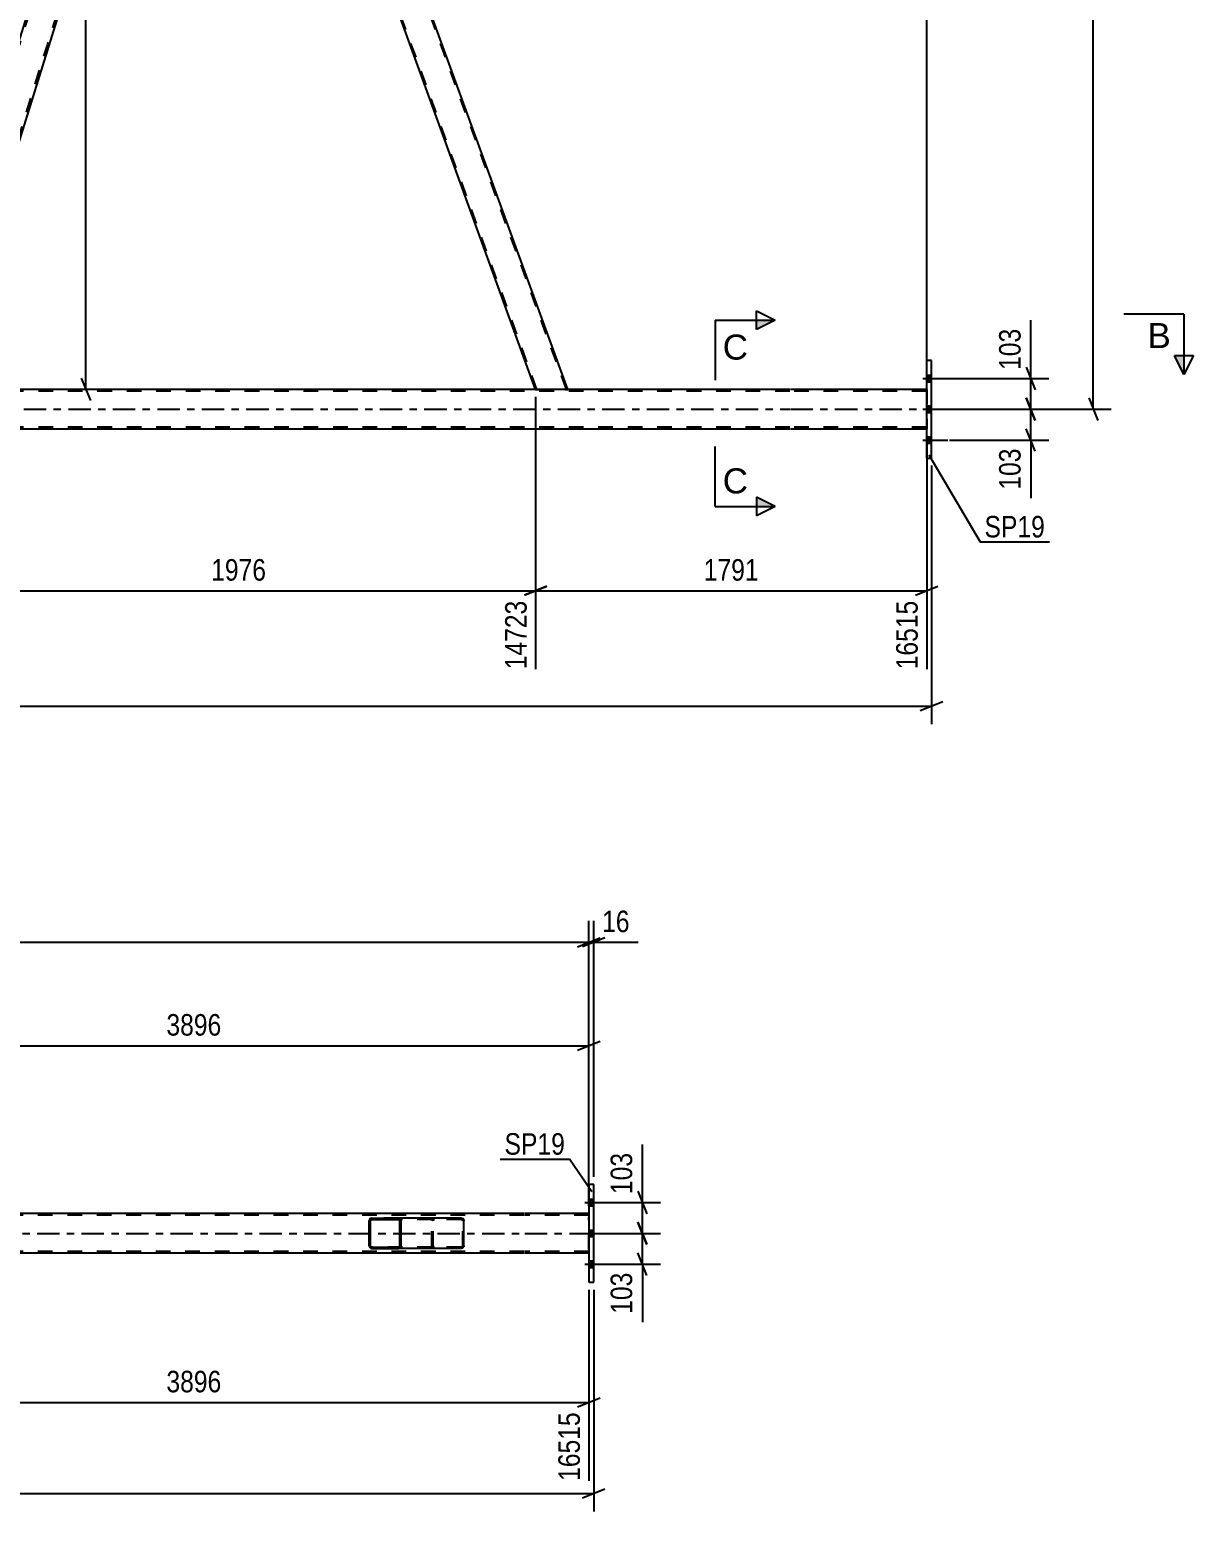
# Model space of a CAD drawing. Header units: millimetres. Extents: x 0 to 1772, y 0 to 560.
# Drawn here: x 1617.4 to 1772.2, y 154.3 to 351.5 of the extents above; entities that cross this region are included whole.
import ezdxf

# ---------------------------------------------------------------- set-up
doc = ezdxf.new("R2010")
doc.units = ezdxf.units.MM
doc.linetypes.add('DXK_LINE_DOT2', pattern=[3.9198, 1.9599, -1.9599])
doc.linetypes.add('DXK_LINE_DOT3', pattern=[5.9187, 2.979, -0.9799, 0.9799, -0.9799])
doc.styles.add('Arial', font='ARIAL.TTF', dxfattribs={"height": 0.2})
doc.styles.add('Arial Narrow', font='ARIALN.TTF', dxfattribs={"height": 0.2})

# ---------------------------------------------------------------- blocks, each defined once
blk = doc.blocks.new('Bolt-814276686-5094 - 5078')
at = {"linetype": 'Continuous'}
for points in [[(1692.44, 194.92), (1692.44, 195.8), (1691.8, 195.8), (1691.8, 194.92)], [(1692.44, 194.92), (1692.44, 195.8), (1691.8, 195.8), (1691.8, 194.92)], [(1692.44, 194.92), (1692.44, 195.8), (1691.8, 195.8), (1691.8, 194.92)], [(1692.44, 190.82), (1692.44, 191.7), (1691.8, 191.7), (1691.8, 190.82)], [(1692.44, 190.82), (1692.44, 191.7), (1691.8, 191.7), (1691.8, 190.82)], [(1692.44, 186.72), (1692.44, 187.6), (1691.8, 187.6), (1691.8, 186.72)], [(1692.44, 186.72), (1692.44, 187.6), (1691.8, 187.6), (1691.8, 186.72)], [(1692.44, 186.72), (1692.44, 187.6), (1691.8, 187.6), (1691.8, 186.72)]]:
    blk.add_hatch(color=1, dxfattribs=at).paths.add_polyline_path(points)
at = {"color": 1, "linetype": 'Continuous'}
for p, q in [((1691.28, 195.36), (1694.6, 195.36)), ((1691.28, 195.36), (1694.6, 195.36)), ((1691.28, 195.36), (1694.6, 195.36)), ((1691.8, 195.8), (1692.44, 195.8)), ((1691.8, 195.8), (1692.44, 195.8)), ((1691.8, 195.8), (1692.44, 195.8)), ((1691.8, 194.92), (1692.44, 194.92)), ((1691.8, 194.92), (1692.44, 194.92)), ((1691.8, 194.92), (1692.44, 194.92)), ((1691.8, 191.7), (1692.44, 191.7)), ((1691.8, 191.7), (1692.44, 191.7)), ((1691.28, 191.26), (1694.6, 191.26)), ((1691.28, 191.26), (1694.6, 191.26)), ((1691.8, 190.82), (1692.44, 190.82)), ((1691.8, 190.82), (1692.44, 190.82)), ((1691.8, 187.6), (1692.44, 187.6)), ((1691.8, 187.6), (1692.44, 187.6)), ((1691.8, 187.6), (1692.44, 187.6)), ((1691.28, 187.16), (1694.6, 187.16)), ((1691.28, 187.16), (1694.6, 187.16)), ((1691.28, 187.16), (1694.6, 187.16)), ((1691.8, 186.72), (1692.44, 186.72)), ((1691.8, 186.72), (1692.44, 186.72)), ((1691.8, 186.72), (1692.44, 186.72))]:
    blk.add_line(p, q, dxfattribs=at)
blk = doc.blocks.new('Part-814276686-5128 - 5078')
at = {"color": 2, "linetype": 'Continuous'}
for p, q in [((1692.44, 197.76), (1691.8, 197.76)), ((1691.8, 197.76), (1691.8, 184.76)), ((1692.44, 184.76), (1692.44, 197.76)), ((1691.8, 184.76), (1692.44, 184.76))]:
    blk.add_line(p, q, dxfattribs=at)
at = {"color": 7, "linetype": 'DXK_LINE_DOT2'}
for p, q in [((1691.8, 197.76), (1691.8, 184.76)), ((1692.44, 184.76), (1692.44, 197.76))]:
    blk.add_line(p, q, dxfattribs=at)
blk = doc.blocks.new('Part-814276686-5229 - 5078')
at = {"linetype": 'Continuous'}
h = blk.add_hatch(dxfattribs=at)
h.set_pattern_fill('', scale=0.7, style=0, pattern_type=0)
h.set_pattern_definition([(45, (1666.801, 193.0652), (-1.57154, 1.57154), [])])
h.paths.add_polyline_path([(1666.83, 192.94), (1666.8, 193.07), (1666.73, 193.17), (1666.62, 193.24), (1666.49, 193.26), (1662.91, 193.26), (1662.78, 193.24), (1662.67, 193.17), (1662.6, 193.07), (1662.57, 192.94), (1662.57, 189.58), (1662.6, 189.46), (1662.67, 189.36), (1662.78, 189.29), (1662.91, 189.26), (1666.49, 189.26), (1666.62, 189.29), (1666.73, 189.36), (1666.8, 189.46), (1666.83, 189.58)])
h.paths.add_polyline_path([(1666.64, 189.52), (1666.61, 189.47), (1666.55, 189.43), (1666.49, 189.42), (1662.91, 189.42), (1662.85, 189.43), (1662.79, 189.47), (1662.75, 189.52), (1662.74, 189.58), (1662.74, 192.94), (1662.75, 193), (1662.79, 193.06), (1662.85, 193.09), (1662.91, 193.1), (1666.49, 193.1), (1666.55, 193.09), (1666.61, 193.06), (1666.64, 193), (1666.66, 192.94), (1666.66, 189.58)])
at = {"color": 2, "linetype": 'Continuous'}
for p, q in [((1662.6, 193.07), (1662.57, 192.94)), ((1662.57, 189.58), (1662.57, 192.94)), ((1662.74, 192.94), (1662.75, 193)), ((1662.74, 189.58), (1662.74, 192.94)), ((1662.75, 193), (1662.79, 193.06)), ((1662.91, 193.26), (1662.78, 193.24)), ((1662.79, 193.06), (1662.85, 193.09)), ((1662.85, 193.09), (1662.91, 193.1)), ((1662.91, 193.26), (1666.49, 193.26)), ((1662.91, 193.1), (1666.49, 193.1)), ((1674.84, 193.26), (1666.49, 193.26)), ((1666.62, 193.24), (1666.49, 193.26)), ((1666.49, 193.1), (1666.55, 193.09)), ((1666.55, 193.09), (1666.61, 193.06)), ((1666.61, 193.06), (1666.64, 193)), ((1666.64, 193), (1666.66, 192.94)), ((1666.66, 189.58), (1666.66, 192.94)), ((1666.83, 192.94), (1666.8, 193.07)), ((1666.83, 189.58), (1666.83, 192.94)), ((1674.84, 193.26), (1674.97, 193.24)), ((1675.15, 193.07), (1675.18, 192.94)), ((1675.18, 189.58), (1675.18, 192.94)), ((1662.57, 189.58), (1662.6, 189.46)), ((1662.75, 189.52), (1662.74, 189.58)), ((1662.79, 189.47), (1662.75, 189.52)), ((1662.85, 189.43), (1662.79, 189.47)), ((1662.91, 189.42), (1662.85, 189.43)), ((1662.91, 189.42), (1666.49, 189.42)), ((1666.55, 189.43), (1666.49, 189.42)), ((1666.61, 189.47), (1666.55, 189.43)), ((1666.64, 189.52), (1666.61, 189.47)), ((1666.66, 189.58), (1666.64, 189.52)), ((1666.8, 189.46), (1666.83, 189.58)), ((1675.18, 189.58), (1675.15, 189.46)), ((1662.78, 189.29), (1662.91, 189.26)), ((1662.91, 189.26), (1666.49, 189.26)), ((1666.49, 189.26), (1666.62, 189.29)), ((1674.84, 189.26), (1666.49, 189.26)), ((1674.97, 189.29), (1674.84, 189.26))]:
    blk.add_line(p, q, dxfattribs=at)
at = {"color": 7, "linetype": 'DXK_LINE_DOT2'}
for p, q in [((1666.49, 193.26), (1662.91, 193.26)), ((1674.84, 193.1), (1662.91, 193.1)), ((1670.92, 192.94), (1670.95, 193.07)), ((1670.92, 189.58), (1670.92, 192.94)), ((1671.1, 193), (1671.09, 192.94)), ((1671.09, 189.58), (1671.09, 192.94)), ((1671.14, 193.06), (1671.1, 193)), ((1671.13, 193.24), (1671.26, 193.26)), ((1671.19, 193.09), (1671.14, 193.06)), ((1671.26, 193.1), (1671.19, 193.09)), ((1674.9, 193.09), (1674.84, 193.1)), ((1674.96, 193.06), (1674.9, 193.09)), ((1674.99, 193), (1674.96, 193.06)), ((1675.01, 192.94), (1674.99, 193)), ((1675.01, 189.58), (1675.01, 192.94)), ((1674.84, 189.42), (1662.91, 189.42)), ((1670.95, 189.46), (1670.92, 189.58)), ((1671.09, 189.58), (1671.1, 189.52)), ((1671.1, 189.52), (1671.14, 189.47)), ((1671.14, 189.47), (1671.15, 189.46)), ((1671.15, 189.46), (1671.19, 189.43)), ((1671.19, 189.43), (1671.26, 189.42)), ((1674.84, 189.42), (1674.9, 189.43)), ((1674.9, 189.43), (1674.96, 189.47)), ((1674.96, 189.47), (1674.99, 189.52)), ((1674.99, 189.52), (1675.01, 189.58)), ((1666.49, 189.26), (1662.91, 189.26)), ((1671.26, 189.26), (1671.13, 189.29))]:
    blk.add_line(p, q, dxfattribs=at)
at = {"color": 2, "linetype": 'Continuous'}
for centre, start, end in [((1662.9, 192.93), 110.7583, 155.68), ((1666.5, 192.93), 24.32, 69.2417), ((1674.85, 192.93), 24.32, 69.2417), ((1662.9, 189.6), 204.32, 249.2417), ((1666.5, 189.6), 290.7583, 335.68), ((1674.85, 189.6), 290.7583, 335.68)]:
    blk.add_arc(centre, 0.331, start, end, dxfattribs=at)
at = {"color": 7, "linetype": 'DXK_LINE_DOT2'}
for centre, start, end in [((1671.25, 192.93), 110.7583, 155.68), ((1671.25, 189.6), 204.32, 249.2417)]:
    blk.add_arc(centre, 0.331, start, end, dxfattribs=at)
blk = doc.blocks.new('Part-814276686-5237 - 5078')
at = {"color": 2, "linetype": 'Continuous'}
for p, q in [((1683.18, 193.9), (1109.39, 193.9)), ((1691.8, 193.9), (1683.28, 193.9)), ((1683.18, 188.62), (1591.93, 188.62)), ((1691.8, 188.62), (1683.28, 188.62))]:
    blk.add_line(p, q, dxfattribs=at)
at = {"color": 7, "linetype": 'DXK_LINE_DOT2'}
for p, q in [((1683.18, 193.66), (1109.39, 193.66)), ((1691.8, 193.66), (1683.28, 193.66)), ((1691.8, 193.9), (1691.8, 188.62)), ((1691.8, 189.1), (1691.8, 193.42)), ((1683.18, 188.86), (1109.39, 188.86)), ((1691.8, 188.86), (1683.28, 188.86))]:
    blk.add_line(p, q, dxfattribs=at)
at = {"color": 7, "linetype": 'DXK_LINE_DOT3'}
for p, q in [((1109.39, 191.26), (1683.18, 191.26)), ((1683.28, 191.26), (1691.8, 191.26))]:
    blk.add_line(p, q, dxfattribs=at)
blk = doc.blocks.new('Bolt-814276686-3559 - 3518')
at = {"linetype": 'Continuous'}
for points in [[(1737.38, 304.62), (1737.38, 305.5), (1736.74, 305.5), (1736.74, 304.62)], [(1737.38, 304.62), (1737.38, 305.5), (1736.74, 305.5), (1736.74, 304.62)], [(1737.38, 304.62), (1737.38, 305.5), (1736.74, 305.5), (1736.74, 304.62)], [(1737.38, 300.52), (1737.38, 301.4), (1736.74, 301.4), (1736.74, 300.52)], [(1737.38, 300.52), (1737.38, 301.4), (1736.74, 301.4), (1736.74, 300.52)], [(1737.38, 296.42), (1737.38, 297.3), (1736.74, 297.3), (1736.74, 296.42)], [(1737.38, 296.42), (1737.38, 297.3), (1736.74, 297.3), (1736.74, 296.42)], [(1737.38, 296.42), (1737.38, 297.3), (1736.74, 297.3), (1736.74, 296.42)]]:
    blk.add_hatch(color=1, dxfattribs=at).paths.add_polyline_path(points)
at = {"color": 1, "linetype": 'Continuous'}
for p, q in [((1736.22, 305.06), (1739.54, 305.06)), ((1736.22, 305.06), (1739.54, 305.06)), ((1736.22, 305.06), (1739.54, 305.06)), ((1736.74, 305.5), (1737.38, 305.5)), ((1736.74, 305.5), (1737.38, 305.5)), ((1736.74, 305.5), (1737.38, 305.5)), ((1736.74, 304.62), (1737.38, 304.62)), ((1736.74, 304.62), (1737.38, 304.62)), ((1736.74, 304.62), (1737.38, 304.62)), ((1736.22, 300.96), (1739.54, 300.96)), ((1736.22, 300.96), (1739.54, 300.96)), ((1736.74, 301.4), (1737.38, 301.4)), ((1736.74, 301.4), (1737.38, 301.4)), ((1736.74, 300.52), (1737.38, 300.52)), ((1736.74, 300.52), (1737.38, 300.52)), ((1736.22, 296.86), (1739.54, 296.86)), ((1736.22, 296.86), (1739.54, 296.86)), ((1736.22, 296.86), (1739.54, 296.86)), ((1736.74, 297.3), (1737.38, 297.3)), ((1736.74, 297.3), (1737.38, 297.3)), ((1736.74, 297.3), (1737.38, 297.3)), ((1736.74, 296.42), (1737.38, 296.42)), ((1736.74, 296.42), (1737.38, 296.42)), ((1736.74, 296.42), (1737.38, 296.42))]:
    blk.add_line(p, q, dxfattribs=at)
blk = doc.blocks.new('Part-814276686-3786 - 3518')
at = {"color": 7, "linetype": 'DXK_LINE_DOT2'}
for p, q in [((1718.52, 303.36), (1095.79, 303.36)), ((1736.74, 303.36), (1718.62, 303.36)), ((1736.74, 303.6), (1736.74, 298.32)), ((1718.52, 298.56), (1095.79, 298.56)), ((1736.74, 298.56), (1718.62, 298.56))]:
    blk.add_line(p, q, dxfattribs=at)
at = {"color": 2, "linetype": 'Continuous'}
for p, q in [((1718.52, 303.6), (1610.32, 303.6)), ((1736.74, 303.6), (1718.62, 303.6)), ((1718.52, 298.32), (1610.32, 298.32)), ((1736.74, 298.32), (1718.62, 298.32))]:
    blk.add_line(p, q, dxfattribs=at)
at = {"color": 7, "linetype": 'DXK_LINE_DOT3'}
for p, q in [((1095.79, 300.96), (1718.52, 300.96)), ((1718.62, 300.96), (1736.74, 300.96))]:
    blk.add_line(p, q, dxfattribs=at)
blk = doc.blocks.new('Part-814276686-3796 - 3518')
at = {"color": 2, "linetype": 'Continuous'}
for p, q in [((1644.86, 424.82), (1640.6, 424.82)), ((1688.98, 303.6), (1644.86, 424.82)), ((1684.72, 303.6), (1642.13, 420.62))]:
    blk.add_line(p, q, dxfattribs=at)
at = {"color": 7, "linetype": 'DXK_LINE_DOT2'}
for p, q in [((1640.6, 424.82), (1642.13, 420.62)), ((1684.89, 303.6), (1640.77, 424.82)), ((1688.81, 303.6), (1644.69, 424.82)), ((1684.72, 303.6), (1688.98, 303.6))]:
    blk.add_line(p, q, dxfattribs=at)
blk = doc.blocks.new('Part-814276686-3816 - 3518')
at = {"color": 2, "linetype": 'Continuous'}
for p, q in [((1737.38, 307.46), (1736.74, 307.46)), ((1736.74, 294.46), (1736.74, 307.46)), ((1737.38, 294.46), (1737.38, 307.46)), ((1736.74, 294.46), (1737.38, 294.46))]:
    blk.add_line(p, q, dxfattribs=at)
blk = doc.blocks.new('Part-814276686-3832 - 3518')
at = {"color": 7, "linetype": 'DXK_LINE_DOT2'}
for p, q in [((1639.53, 424.82), (1602.71, 306.7)), ((1642.01, 420.94), (1605.44, 303.6)), ((1642.15, 420.57), (1642.13, 420.62)), ((1642.15, 420.57), (1642.13, 420.62)), ((1603, 308.42), (1602.58, 307.07)), ((1607.19, 308.42), (1605.69, 303.6)), ((1603.84, 303.6), (1602.58, 307.07)), ((1605.69, 303.6), (1603.84, 303.6))]:
    blk.add_line(p, q, dxfattribs=at)
at = {"color": 2, "linetype": 'Continuous'}
for p, q in [((1639.28, 424.82), (1603, 308.42)), ((1640.6, 424.82), (1639.28, 424.82)), ((1642.13, 420.62), (1640.6, 424.82)), ((1642.15, 420.57), (1607.19, 308.42))]:
    blk.add_line(p, q, dxfattribs=at)
blk = doc.blocks.new('StraightDimension-814276686-5385 - 5078')
at = {"color": 7, "linetype": 'Continuous'}
for p, q in [((1692.44, 183.76), (1692.44, 154.25)), ((1100.13, 156.65), (1692.44, 156.65)), ((1690.94, 156.05), (1693.94, 157.25))]:
    blk.add_line(p, q, dxfattribs=at)
blk = doc.blocks.new('StraightDimension-814276686-5466 - 5078')
at = {"color": 7, "linetype": 'Continuous'}
for p, q in [((1691.8, 183.76), (1691.8, 158.31)), ((1586.73, 179.22), (1586.73, 158.31)), ((1588.23, 169.35), (1585.23, 168.15)), ((1586.73, 168.75), (1691.8, 168.75)), ((1690.3, 168.15), (1693.3, 169.35))]:
    blk.add_line(p, q, dxfattribs=at)
at = {"color": 0}
blk.add_wipeout([(1643.52, 169.5), (1643.52, 173.7), (1635, 173.7), (1635, 169.5)], dxfattribs=at)
at = {"color": 0, "linetype": 'Continuous'}
blk.add_wipeout([(1691.2, 168.05), (1687, 168.05), (1687, 157.71), (1691.2, 157.71)], dxfattribs=at)
at = {"color": 3, "style": 'Arial Narrow'}
blk.add_text('3896', height=2.863, dxfattribs=at).set_placement((1635.6, 170.1))
at = {"color": 3, "linetype": 'Continuous', "style": 'Arial Narrow'}
blk.add_text('16515', height=2.863, rotation=90.0002, dxfattribs=at).set_placement((1690.6, 158.31))
blk = doc.blocks.new('StraightDimension-814276686-5474 - 5078')
at = {"color": 7, "linetype": 'Continuous'}
for p, q in [((1586.73, 202.51), (1586.73, 219.08)), ((1691.8, 194.9), (1691.8, 219.08)), ((1588.23, 216.83), (1585.23, 215.63)), ((1586.73, 216.23), (1691.8, 216.23)), ((1690.3, 215.63), (1693.3, 216.83))]:
    blk.add_line(p, q, dxfattribs=at)
at = {"color": 0}
blk.add_wipeout([(1643.52, 216.98), (1643.52, 221.18), (1635, 221.18), (1635, 216.98)], dxfattribs=at)
at = {"color": 3, "style": 'Arial Narrow'}
blk.add_text('3896', height=2.863, dxfattribs=at).set_placement((1635.6, 217.58))
blk = doc.blocks.new('StraightDimension-814276686-8949 - 5078')
at = {"color": 7, "linetype": 'Continuous'}
for p, q in [((1698.31, 192.76), (1699.51, 189.76)), ((1692.04, 191.26), (1701.31, 191.26)), ((1698.91, 187.16), (1698.91, 191.26)), ((1699.51, 185.66), (1698.31, 188.66)), ((1692.04, 187.16), (1701.31, 187.16))]:
    blk.add_line(p, q, dxfattribs=at)
at = {"color": 0}
blk.add_wipeout([(1698.16, 186.64), (1693.96, 186.64), (1693.96, 179.95), (1698.16, 179.95)], dxfattribs=at)
at = {"color": 7, "linetype": 'Continuous'}
blk.add_line((1698.91, 187.16), (1698.91, 179.43), dxfattribs=at)
blk.add_line((1698.91, 187.16), (1698.91, 179.43), dxfattribs=at)
at = {"color": 3, "style": 'Arial Narrow'}
blk.add_text('103', height=2.863, rotation=90.0002, dxfattribs=at).set_placement((1697.56, 180.55))
blk = doc.blocks.new('StraightDimension-814276686-8951 - 5078')
at = {"color": 7, "linetype": 'Continuous'}
for p, q in [((1692.04, 195.36), (1701.31, 195.36)), ((1698.31, 196.86), (1699.51, 193.86)), ((1698.91, 191.26), (1698.91, 195.36)), ((1699.51, 189.76), (1698.31, 192.76)), ((1692.04, 191.26), (1701.31, 191.26))]:
    blk.add_line(p, q, dxfattribs=at)
at = {"color": 0}
blk.add_wipeout([(1698.16, 202.57), (1693.96, 202.57), (1693.96, 195.89), (1698.16, 195.89)], dxfattribs=at)
at = {"color": 7, "linetype": 'Continuous'}
blk.add_line((1698.91, 195.36), (1698.91, 203.1), dxfattribs=at)
blk.add_line((1698.91, 195.36), (1698.91, 203.1), dxfattribs=at)
at = {"color": 3, "style": 'Arial Narrow'}
blk.add_text('103', height=2.863, rotation=90.0002, dxfattribs=at).set_placement((1697.56, 196.49))
blk = doc.blocks.new('StraightDimension-814276686-8972 - 5078')
at = {"color": 7, "linetype": 'Continuous'}
for p, q in [((1691.8, 198.76), (1691.8, 232.85)), ((1692.44, 198.76), (1692.44, 232.85)), ((1690.3, 229.4), (1693.3, 230.6)), ((1693.94, 230.6), (1690.94, 229.4)), ((1691.8, 230), (1692.44, 230))]:
    blk.add_line(p, q, dxfattribs=at)
at = {"color": 0}
blk.add_wipeout([(1697.82, 230.75), (1697.82, 234.95), (1692.96, 234.95), (1692.96, 230.75)], dxfattribs=at)
at = {"color": 7, "linetype": 'Continuous'}
blk.add_line((1692.44, 230), (1698.34, 230), dxfattribs=at)
blk.add_line((1692.44, 230), (1698.34, 230), dxfattribs=at)
at = {"color": 3, "style": 'Arial Narrow'}
blk.add_text('16', height=2.863, dxfattribs=at).set_placement((1693.56, 231.35))
blk = doc.blocks.new('StraightDimension-814276686-8973 - 5078')
at = {"color": 7, "linetype": 'Continuous'}
for p, q in [((1691.8, 198.76), (1691.8, 232.85)), ((1100.77, 230), (1691.8, 230)), ((1690.3, 229.4), (1693.3, 230.6))]:
    blk.add_line(p, q, dxfattribs=at)
blk = doc.blocks.new('StraightDimension-814276686-4589 - 3518')
at = {"color": 7, "linetype": 'Continuous'}
for p, q in [((1684.72, 302.6), (1684.72, 266.34)), ((1736.74, 297.32), (1736.74, 266.34)), ((1686.22, 277.39), (1683.22, 276.19)), ((1684.72, 276.79), (1736.74, 276.79)), ((1735.24, 276.19), (1738.24, 277.39))]:
    blk.add_line(p, q, dxfattribs=at)
at = {"color": 0}
blk.add_wipeout([(1714.99, 277.54), (1714.99, 281.74), (1706.48, 281.74), (1706.48, 277.54)], dxfattribs=at)
at = {"color": 0, "linetype": 'Continuous'}
blk.add_wipeout([(1736.14, 276.09), (1731.94, 276.09), (1731.94, 265.74), (1736.14, 265.74)], dxfattribs=at)
at = {"color": 3, "style": 'Arial Narrow'}
blk.add_text('1791', height=2.863, dxfattribs=at).set_placement((1707.08, 278.14))
at = {"color": 3, "linetype": 'Continuous', "style": 'Arial Narrow'}
blk.add_text('16515', height=2.863, rotation=90.0002, dxfattribs=at).set_placement((1735.54, 266.34))
blk = doc.blocks.new('StraightDimension-814276686-4522 - 3518')
at = {"color": 7, "linetype": 'Continuous'}
for p, q in [((1737.38, 293.46), (1737.38, 259.05)), ((1049.57, 261.45), (1737.38, 261.45)), ((1735.88, 260.85), (1738.88, 262.05))]:
    blk.add_line(p, q, dxfattribs=at)
blk = doc.blocks.new('StraightDimension-814276686-4209 - 3518')
at = {"color": 7, "linetype": 'Continuous'}
for p, q in [((1749.98, 302.46), (1751.18, 299.46)), ((1738.38, 300.96), (1752.98, 300.96)), ((1750.58, 296.86), (1750.58, 300.96)), ((1751.18, 295.36), (1749.98, 298.36)), ((1739.78, 296.86), (1752.98, 296.86))]:
    blk.add_line(p, q, dxfattribs=at)
at = {"color": 0}
blk.add_wipeout([(1749.83, 296.34), (1745.63, 296.34), (1745.63, 289.65), (1749.83, 289.65)], dxfattribs=at)
at = {"color": 7, "linetype": 'Continuous'}
blk.add_line((1750.58, 296.86), (1750.58, 289.13), dxfattribs=at)
blk.add_line((1750.58, 296.86), (1750.58, 289.13), dxfattribs=at)
at = {"color": 3, "style": 'Arial Narrow'}
blk.add_text('103', height=2.863, rotation=90.0002, dxfattribs=at).set_placement((1749.23, 290.25))
blk = doc.blocks.new('StraightDimension-814276686-4217 - 3518')
at = {"color": 7, "linetype": 'Continuous'}
for p, q in [((1749.98, 306.56), (1751.18, 303.56)), ((1738.38, 305.06), (1752.98, 305.06)), ((1750.58, 300.96), (1750.58, 305.06)), ((1751.18, 299.46), (1749.98, 302.46)), ((1738.38, 300.96), (1752.98, 300.96))]:
    blk.add_line(p, q, dxfattribs=at)
at = {"color": 0}
blk.add_wipeout([(1749.83, 312.27), (1745.63, 312.27), (1745.63, 305.59), (1749.83, 305.59)], dxfattribs=at)
at = {"color": 7, "linetype": 'Continuous'}
blk.add_line((1750.58, 305.06), (1750.58, 312.8), dxfattribs=at)
blk.add_line((1750.58, 305.06), (1750.58, 312.8), dxfattribs=at)
at = {"color": 3, "style": 'Arial Narrow'}
blk.add_text('103', height=2.863, rotation=90.0002, dxfattribs=at).set_placement((1749.23, 306.19))
blk = doc.blocks.new('StraightDimension-814276686-4511 - 3518')
at = {"color": 7, "linetype": 'Continuous'}
for p, q in [((1699.12, 423.82), (1699.12, 354.01)), ((1736.74, 304.6), (1736.74, 359.26)), ((1700.62, 357.01), (1697.62, 355.81)), ((1735.24, 355.81), (1738.24, 357.01)), ((1699.12, 356.41), (1736.74, 356.41))]:
    blk.add_line(p, q, dxfattribs=at)
at = {"color": 0}
blk.add_wipeout([(1722.19, 357.16), (1722.19, 361.36), (1713.68, 361.36), (1713.68, 357.16)], dxfattribs=at)
at = {"color": 3, "style": 'Arial Narrow'}
blk.add_text('1431', height=2.863, dxfattribs=at).set_placement((1714.28, 357.76))
blk = doc.blocks.new('StraightDimension-814276686-4606 - 3518')
at = {"color": 7, "linetype": 'Continuous'}
for p, q in [((1605.69, 302.6), (1605.69, 266.34)), ((1684.72, 302.6), (1684.72, 266.34)), ((1607.19, 277.39), (1604.19, 276.19)), ((1605.69, 276.79), (1684.72, 276.79)), ((1683.22, 276.19), (1686.22, 277.39))]:
    blk.add_line(p, q, dxfattribs=at)
at = {"color": 0}
blk.add_wipeout([(1649.46, 277.54), (1649.46, 281.74), (1640.95, 281.74), (1640.95, 277.54)], dxfattribs=at)
at = {"color": 0, "linetype": 'Continuous'}
blk.add_wipeout([(1684.12, 276.09), (1679.92, 276.09), (1679.92, 265.74), (1684.12, 265.74)], dxfattribs=at)
at = {"color": 3, "style": 'Arial Narrow'}
blk.add_text('1976', height=2.863, dxfattribs=at).set_placement((1641.55, 278.14))
at = {"color": 3, "linetype": 'Continuous', "style": 'Arial Narrow'}
blk.add_text('14723', height=2.863, rotation=90.0002, dxfattribs=at).set_placement((1683.52, 266.34))
blk = doc.blocks.new('StraightDimension-814276686-4826 - 3518')
at = {"color": 7, "linetype": 'Continuous'}
for p, q in [((1759.49, 425.32), (1758.29, 428.32)), ((1700.76, 426.82), (1761.29, 426.82)), ((1758.89, 300.96), (1758.89, 426.82)), ((1758.29, 302.46), (1759.49, 299.46)), ((1738.38, 300.96), (1761.29, 300.96))]:
    blk.add_line(p, q, dxfattribs=at)
at = {"color": 0}
blk.add_wipeout([(1758.14, 368.15), (1753.94, 368.15), (1753.94, 359.63), (1758.14, 359.63)], dxfattribs=at)
at = {"color": 3, "style": 'Arial Narrow'}
blk.add_text('3146', height=2.863, rotation=90.0002, dxfattribs=at).set_placement((1757.54, 360.23))
blk = doc.blocks.new('StraightDimension-814276686-4934 - 3518')
at = {"color": 7, "linetype": 'Continuous'}
for p, q in [((1625.48, 423.32), (1624.28, 426.32)), ((1661.83, 424.82), (1622.03, 424.82)), ((1624.88, 303.6), (1624.88, 424.82)), ((1624.28, 305.1), (1625.48, 302.1)), ((1660.96, 303.6), (1622.03, 303.6))]:
    blk.add_line(p, q, dxfattribs=at)
at = {"color": 0}
blk.add_wipeout([(1624.13, 368.47), (1619.93, 368.47), (1619.93, 359.95), (1624.13, 359.95)], dxfattribs=at)
at = {"color": 3, "style": 'Arial Narrow'}
blk.add_text('3030', height=2.863, rotation=90.0002, dxfattribs=at).set_placement((1623.53, 360.55))
blk = doc.blocks.new('Mark-814276686-5124 - 5078')
at = {"color": 0}
blk.add_wipeout([(1688.62, 201.73), (1688.62, 204.73), (1680.58, 204.73), (1680.58, 201.73)], dxfattribs=at)
blk.add_wipeout([(1688.62, 201.73), (1688.62, 204.73), (1680.58, 204.73), (1680.58, 201.73)], dxfattribs=at)
at = {"color": 30, "linetype": 'Continuous'}
for p in [(1679.98, 201.13), (1692.2, 196.8)]:
    blk.add_line(p, (1689.22, 201.13), dxfattribs=at)
at = {"color": 3, "style": 'Arial Narrow'}
blk.add_text('SP19', height=2.863, dxfattribs=at).set_placement((1680.58, 201.73))
blk = doc.blocks.new('Mark-814276686-3812 - 3518')
at = {"color": 0}
blk.add_wipeout([(1752.47, 283.89), (1752.47, 286.89), (1744.43, 286.89), (1744.43, 283.89)], dxfattribs=at)
blk.add_wipeout([(1752.47, 283.89), (1752.47, 286.89), (1744.43, 286.89), (1744.43, 283.89)], dxfattribs=at)
at = {"color": 30, "linetype": 'Continuous'}
for p, q in [((1737.02, 294.9), (1743.83, 283.29)), ((1743.83, 283.29), (1753.07, 283.29))]:
    blk.add_line(p, q, dxfattribs=at)
at = {"color": 3, "style": 'Arial Narrow'}
blk.add_text('SP19', height=2.863, dxfattribs=at).set_placement((1744.43, 283.89))
blk = doc.blocks.new('SectionMark-814276686-4996 - 3518')
at = {"linetype": 'Continuous'}
blk.add_hatch(color=6, dxfattribs=at).paths.add_polyline_path([(1769.71, 308.1), (1770.96, 308.1), (1770.96, 305.6)])
at = {"color": 6, "linetype": 'Continuous'}
for p, q in [((1770.96, 313.6), (1762.96, 313.6)), ((1770.96, 313.6), (1770.96, 305.6)), ((1769.71, 308.1), (1772.21, 308.1)), ((1770.96, 305.6), (1769.71, 308.1)), ((1772.21, 308.1), (1770.96, 305.6))]:
    blk.add_line(p, q, dxfattribs=at)
at = {"color": 0, "linetype": 'Continuous'}
blk.add_wipeout([(1769.21, 309.1), (1769.21, 312.6), (1766.1, 312.6), (1766.1, 309.1)], dxfattribs=at)
at = {"color": 3, "linetype": 'Continuous', "style": 'Arial'}
blk.add_text('B', height=3.34, dxfattribs=at).set_placement((1766.1, 309.1))
blk = doc.blocks.new('SectionMark-814276686-4992 - 3518')
at = {"linetype": 'Continuous'}
for points in [[(1714.1, 311.56), (1714.1, 312.81), (1716.6, 312.81)], [(1714.1, 288), (1714.1, 289.25), (1716.6, 288)]]:
    blk.add_hatch(color=6, dxfattribs=at).paths.add_polyline_path(points)
at = {"color": 6, "linetype": 'Continuous'}
for p, q in [((1714.1, 311.56), (1714.1, 314.06)), ((1714.1, 314.06), (1716.6, 312.81)), ((1708.6, 312.81), (1708.6, 304.81)), ((1708.6, 312.81), (1716.6, 312.81)), ((1716.6, 312.81), (1714.1, 311.56)), ((1708.6, 288), (1708.6, 296)), ((1708.6, 288), (1716.6, 288)), ((1716.6, 288), (1714.1, 289.25)), ((1714.1, 289.25), (1714.1, 286.75)), ((1716.6, 288), (1714.1, 286.75))]:
    blk.add_line(p, q, dxfattribs=at)
at = {"color": 0, "linetype": 'Continuous'}
for points in [[(1712.97, 307.56), (1712.97, 311.06), (1709.6, 311.06), (1709.6, 307.56)], [(1712.97, 289.75), (1712.97, 293.25), (1709.6, 293.25), (1709.6, 289.75)]]:
    blk.add_wipeout(points, dxfattribs=at)
at = {"color": 3, "linetype": 'Continuous', "style": 'Arial'}
for p in [(1709.6, 307.56), (1709.6, 289.75)]:
    blk.add_text('C', height=3.34, dxfattribs=at).set_placement(p)

msp = doc.modelspace()

# ---------------------------------------------------------------- block references
for name in ['Part-814276686-3832 - 3518', 'Part-814276686-3796 - 3518', 'Part-814276686-3816 - 3518', 'Bolt-814276686-3559 - 3518', 'Part-814276686-3786 - 3518', 'Part-814276686-5128 - 5078', 'Bolt-814276686-5094 - 5078', 'Part-814276686-5237 - 5078', 'Part-814276686-5229 - 5078', 'StraightDimension-814276686-5385 - 5078']:
    msp.add_blockref(name, (0, 0))

# ---------------------------------------------------------------- next in the draw order: block references
for name in ['StraightDimension-814276686-4589 - 3518', 'StraightDimension-814276686-5474 - 5078', 'StraightDimension-814276686-5466 - 5078']:
    msp.add_blockref(name, (0, 0))

# ---------------------------------------------------------------- next in the draw order: block references
for name in ['StraightDimension-814276686-4522 - 3518', 'StraightDimension-814276686-8949 - 5078']:
    msp.add_blockref(name, (0, 0))

# ---------------------------------------------------------------- next in the draw order: block references
for name in ['StraightDimension-814276686-4606 - 3518', 'StraightDimension-814276686-4209 - 3518', 'StraightDimension-814276686-8951 - 5078']:
    msp.add_blockref(name, (0, 0))

# ---------------------------------------------------------------- next in the draw order: block references
for name in ['StraightDimension-814276686-4934 - 3518', 'StraightDimension-814276686-4217 - 3518', 'Mark-814276686-3812 - 3518', 'StraightDimension-814276686-8972 - 5078']:
    msp.add_blockref(name, (0, 0))

# ---------------------------------------------------------------- next in the draw order: block references
for name in ['StraightDimension-814276686-4511 - 3518', 'StraightDimension-814276686-8973 - 5078']:
    msp.add_blockref(name, (0, 0))

# ---------------------------------------------------------------- next in the draw order: block references
for name in ['StraightDimension-814276686-4826 - 3518', 'Mark-814276686-5124 - 5078']:
    msp.add_blockref(name, (0, 0))

# ---------------------------------------------------------------- next in the draw order: block references
msp.add_blockref('SectionMark-814276686-4996 - 3518', (0, 0))

# ---------------------------------------------------------------- next in the draw order: block references
msp.add_blockref('SectionMark-814276686-4992 - 3518', (0, 0))

doc.saveas('drawing.dxf')
